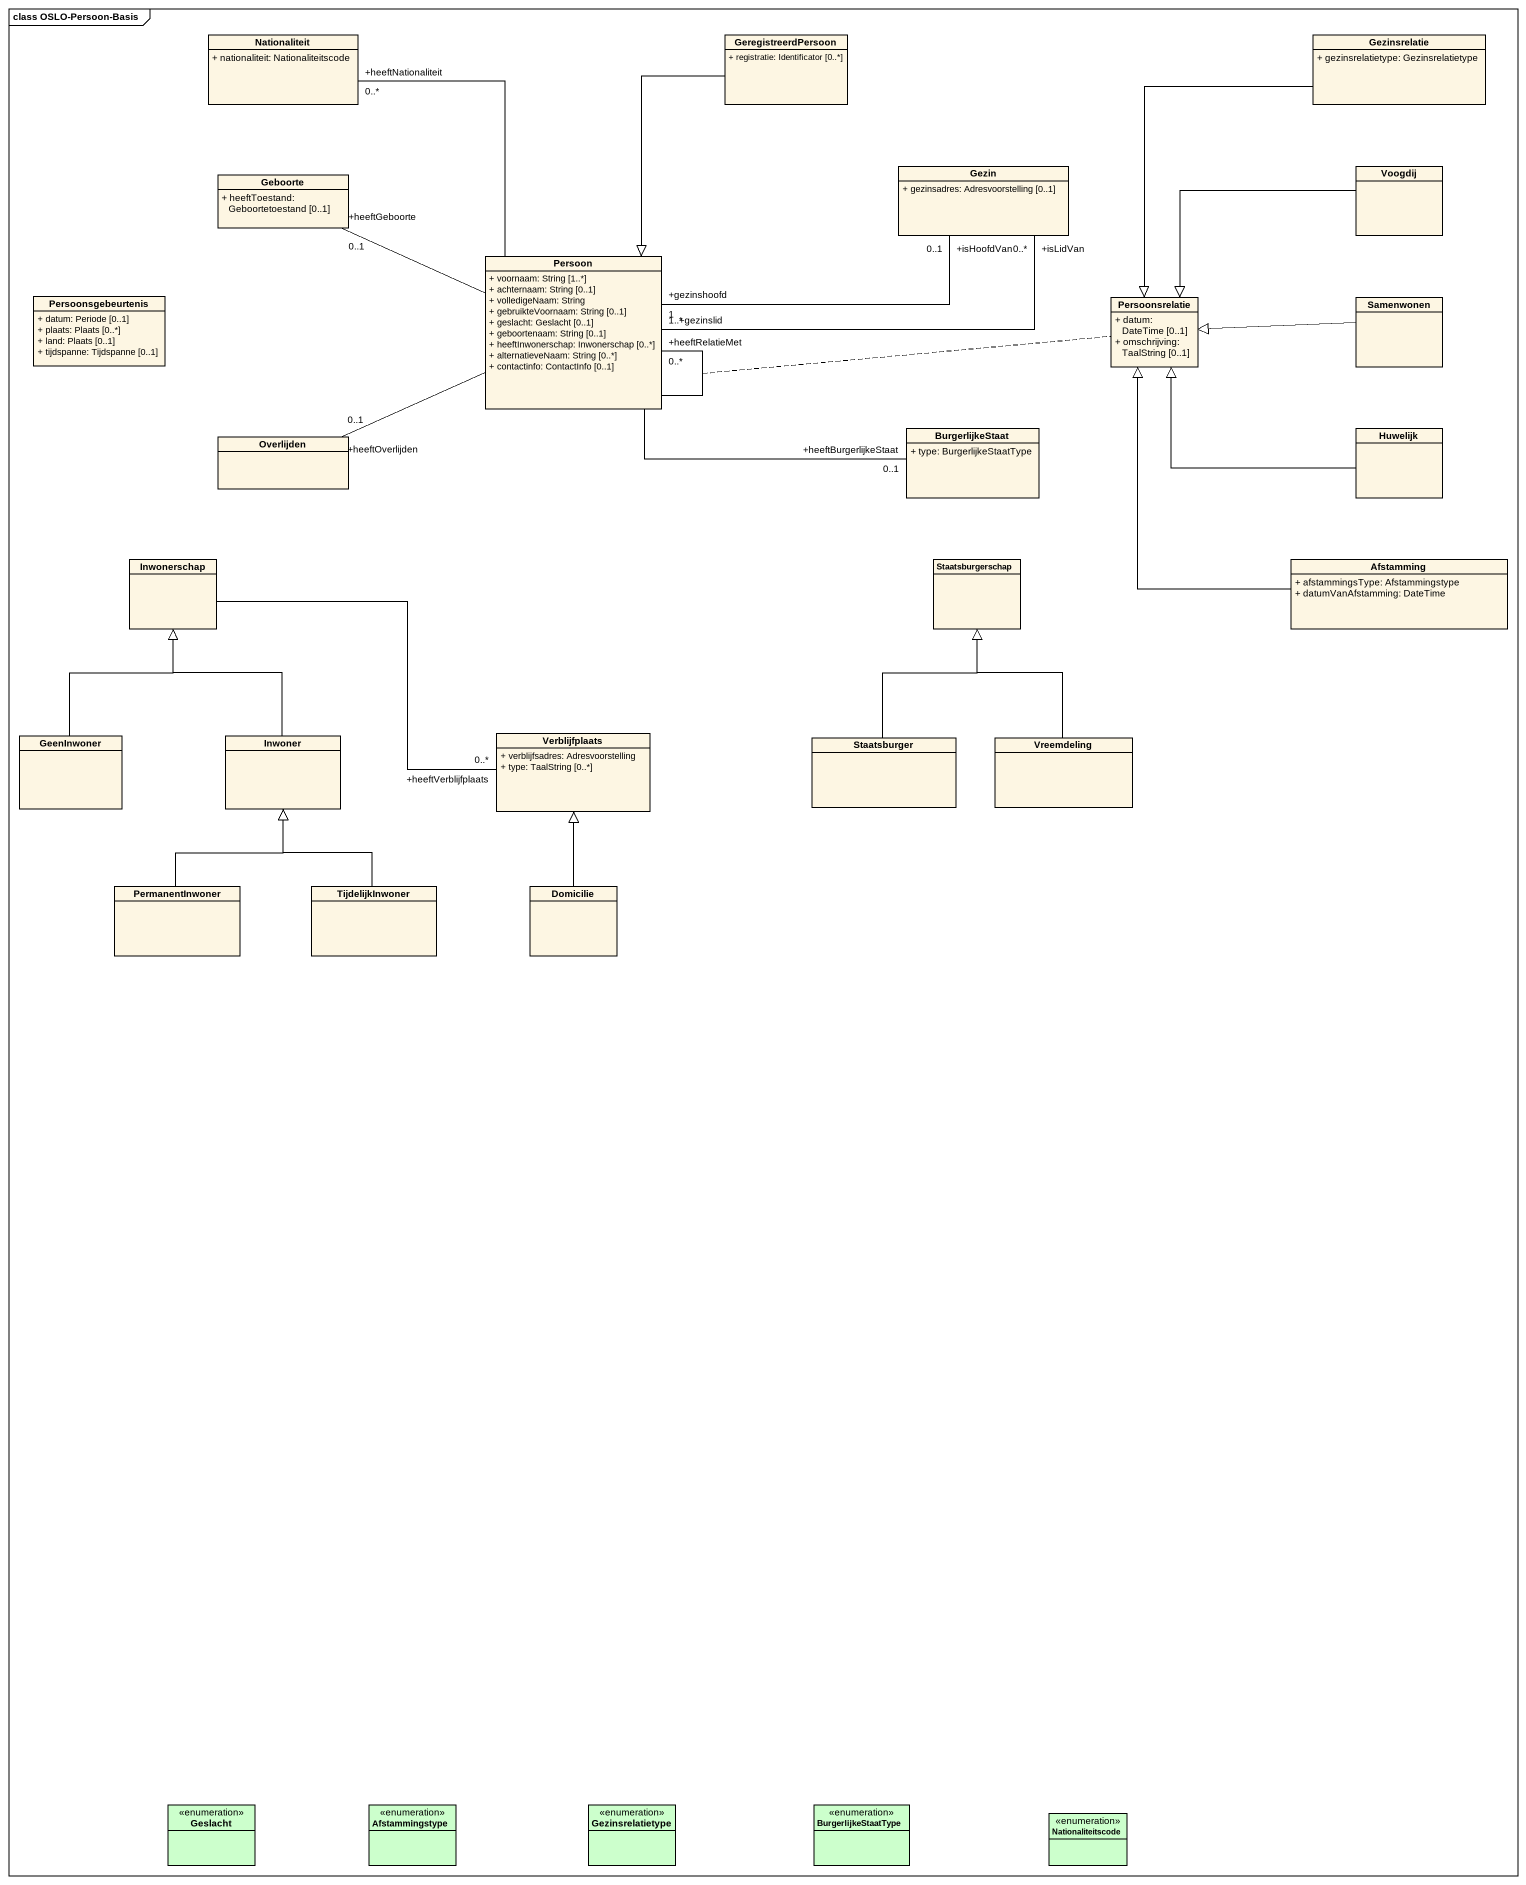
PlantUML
@startuml
mainframe class OSLO-Persoon-Basis
hide circle
hide empty members
skinparam classAttributeIconSize 0
class Nationaliteit {
  + nationaliteit: Nationaliteitscode
}
class GeregistreerdPersoon {
  + registratie: Identificator [0..*]
}
class Gezinsrelatie {
  + gezinsrelatietype: Gezinsrelatietype
}
class Geboorte {
  + heeftToestand: Geboortetoestand [0..1]
}
class Gezin {
  + gezinsadres: Adresvoorstelling [0..1]
}
class Voogdij
class Persoon {
  + voornaam: String [1..*]
  + achternaam: String [0..1]
  + volledigeNaam: String
  + gebruikteVoornaam: String [0..1]
  + geslacht: Geslacht [0..1]
  + geboortenaam: String [0..1]
  + heeftInwonerschap: Inwonerschap [0..*]
  + alternatieveNaam: String [0..*]
  + contactinfo: ContactInfo [0..1]
}
class Persoonsgebeurtenis {
  + datum: Periode [0..1]
  + plaats: Plaats [0..*]
  + land: Plaats [0..1]
  + tijdspanne: Tijdspanne [0..1]
}
class Persoonsrelatie {
  + datum: DateTime [0..1]
  + omschrijving: TaalString [0..1]
}
class Samenwonen
class BurgerlijkeStaat {
  + type: BurgerlijkeStaatType
}
class Huwelijk
class Overlijden
class Inwonerschap
class Staatsburgerschap
class Afstamming {
  + afstammingsType: Afstammingstype
  + datumVanAfstamming: DateTime
}
class GeenInwoner
class Inwoner
class Verblijfplaats {
  + verblijfsadres: Adresvoorstelling
  + type: TaalString [0..*]
}
class Staatsburger
class Vreemdeling
class PermanentInwoner
class TijdelijkInwoner
class Domicilie
enum Geslacht #CCFFCC
enum Afstammingstype #CCFFCC
enum Gezinsrelatietype #CCFFCC
enum BurgerlijkeStaatType #CCFFCC
enum Nationaliteitscode #CCFFCC
GeregistreerdPersoon --|> Persoon
Gezinsrelatie --|> Persoonsrelatie
Geboorte "+heeftGeboorte\n0..1" -right- Persoon
Voogdij -left-|> Persoonsrelatie
Persoon -up- "+heeftNationaliteit\n0..*" Nationaliteit
Persoon "+gezinshoofd\n1" -right- "+isHoofdVan\n0..1" Gezin
Persoon "+gezinslid\n1..*" -right- "+isLidVan\n0..*" Gezin
Persoon -- "+heeftRelatieMet\n0..*" Persoon
(Persoon, Persoon) .. Persoonsrelatie
Persoon -right- "+heeftBurgerlijkeStaat\n0..1" BurgerlijkeStaat
Samenwonen -left-|> Persoonsrelatie
Huwelijk -left-|> Persoonsrelatie
Overlijden "+heeftOverlijden\n0..1" -right- Persoon
Inwonerschap -right- "+heeftVerblijfplaats\n0..*" Verblijfplaats
Afstamming -up-|> Persoonsrelatie
GeenInwoner -up-|> Inwonerschap
Inwoner -up-|> Inwonerschap
Staatsburger -up-|> Staatsburgerschap
Vreemdeling -up-|> Staatsburgerschap
PermanentInwoner -up-|> Inwoner
TijdelijkInwoner -up-|> Inwoner
Domicilie -up-|> Verblijfplaats
@enduml
